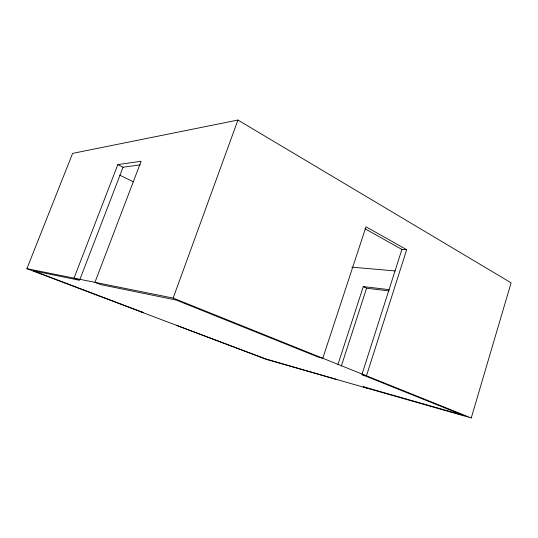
<?xml version="1.0" encoding="UTF-8"?>
<svg xmlns="http://www.w3.org/2000/svg" width="538" height="538" viewBox="0 0 538 538"><rect width="100%" height="100%" fill="white"/><g stroke="black" fill="none" stroke-linecap="round" stroke-linejoin="round"><path stroke-width="0.81" d="M471.261 417.952L511.1 282.813L237.937 120.048L72.61 153.384L26.9 268.657L266.411 359.404L471.261 417.952L173.162 298.079L26.9 268.657M362.148 373.796L401.906 249.43L406.667 249.686L366.472 375.813L361.892 374.596L462.835 415.121L363.298 386.735L366.815 388.1M337.904 364.683L363.305 286.593L389.068 289.639M341.327 366.062L366.586 288.22L389.061 290.923M173.162 298.079L237.937 120.048M79.88 279.504L123.067 167.217L140.088 164.924M406.667 249.686L366.008 226.794L322.793 358.247L318.341 357.118L176.101 300.016L100.774 284.615L94.937 282.349L141.104 161.259L117.829 164.615L74.015 278.139L79.577 280.285L33.403 270.843L143.189 312.464L141.138 311.939M351.798 267.157L395.188 270.95M176.679 325.403L265.597 358.866L336.949 379.566M119.752 175.18L133.323 181.81M117.829 164.615L123.067 167.217M363.305 286.593L366.586 288.22M364.966 228.737L401.906 249.43"/></g></svg>
